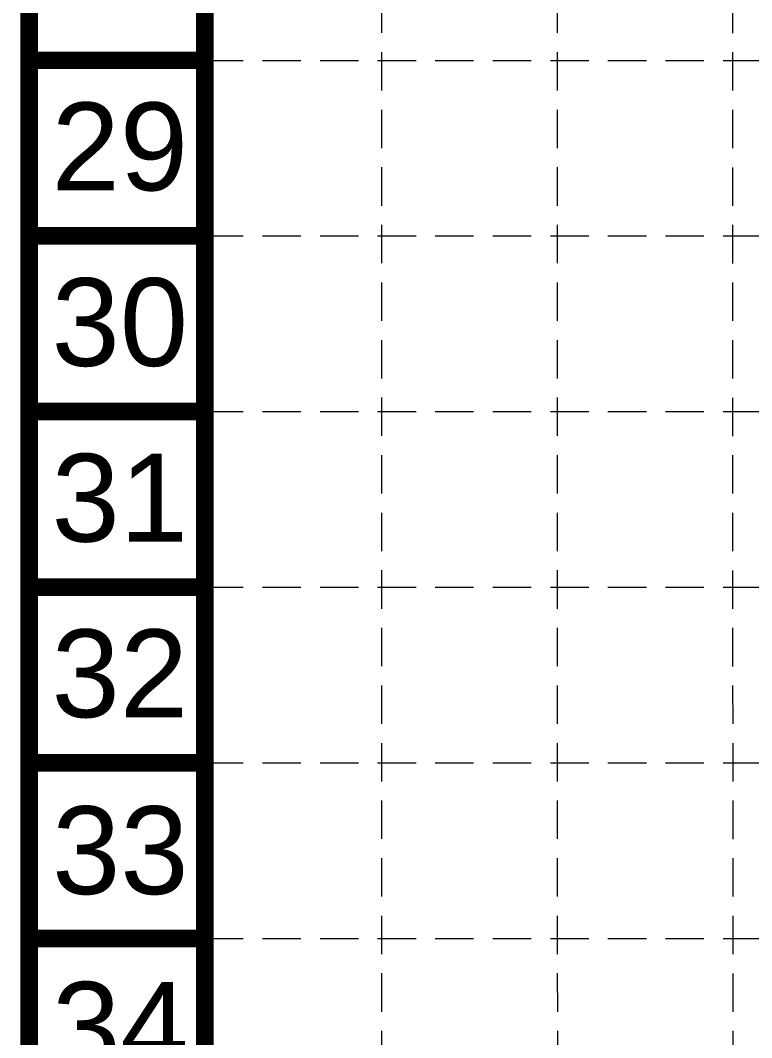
# Model space of a CAD drawing. Extents: x 2140663 to 2528301, y 336313 to 7007653.
# Drawn here: x 2527200.1 to 2527314.4, y 7006703 to 7006862 of the extents above; entities that cross this region are included whole.
import ezdxf
from ezdxf.enums import TextEntityAlignment as Align

# ---------------------------------------------------------------- set-up
doc = ezdxf.new("R2010")
doc.units = 0
doc.header["$MEASUREMENT"] = 0
doc.linetypes.add('HIDDEN', pattern=[0.375, 0.25, -0.125])
doc.layers.add('BASE', color=7, linetype='Continuous')
doc.layers.add('GRID', color=254, linetype='HIDDEN')
doc.styles.get("Standard").update_dxf_attribs({"font": 'ARIAL.TTF'})

msp = doc.modelspace()

# ---------------------------------------------------------------- linework, layer by layer
at = {"layer": 'BASE', "const_width": 2.75}
for points in [[(2528299.79, 7005894.74), (2528299.79, 7007652.02), (2527201.49, 7007652.02), (2527201.49, 7005894.74)], [(2528272.33, 7005922.2), (2528272.33, 7007624.56), (2527228.95, 7007624.56), (2527228.95, 7005922.2)]]:
    msp.add_lwpolyline(points, close=True, dxfattribs=at)
for points in [[(2527228.95, 7006855.75), (2527201.49, 7006855.75)], [(2527228.95, 7006828.3), (2527201.49, 7006828.3)], [(2527228.95, 7006800.84), (2527201.49, 7006800.84)], [(2527228.95, 7006773.38), (2527201.49, 7006773.38)], [(2527228.95, 7006745.92), (2527201.49, 7006745.92)], [(2527228.95, 7006718.47), (2527201.49, 7006718.47)]]:
    msp.add_lwpolyline(points, dxfattribs=at)
at = {"layer": 'GRID', "color": 253, "linetype": 'HIDDEN', "lineweight": 0, "ltscale": 24}
for p, q in [((2527256.66, 7006032.03), (2527256.51, 7007623.53)), ((2527284.23, 7006032.03), (2527283.89, 7007623.52)), ((2527311.6, 7006032.02), (2527311.35, 7007623.45)), ((2527228.95, 7006855.75), (2528272.33, 7006855.75)), ((2527228.95, 7006828.3), (2528272.33, 7006828.3)), ((2527228.95, 7006800.84), (2528272.33, 7006800.84)), ((2527228.95, 7006773.38), (2528272.33, 7006773.38)), ((2527228.95, 7006745.92), (2528272.33, 7006745.92)), ((2527228.95, 7006718.47), (2528272.33, 7006718.47))]:
    msp.add_line(p, q, dxfattribs=at)

# ---------------------------------------------------------------- texts
at = {"layer": 'BASE'}
for s, p in [('29', (2527215.66, 7006842.29)), ('30', (2527215.66, 7006814.84)), ('31', (2527215.66, 7006787.38)), ('32', (2527215.66, 7006759.92)), ('33', (2527215.74, 7006732.28)), ('34', (2527215.74, 7006704.82))]:
    msp.add_text(s, height=13.729, dxfattribs=at).set_placement(p, align=Align.MIDDLE_CENTER)

doc.saveas('drawing.dxf')
